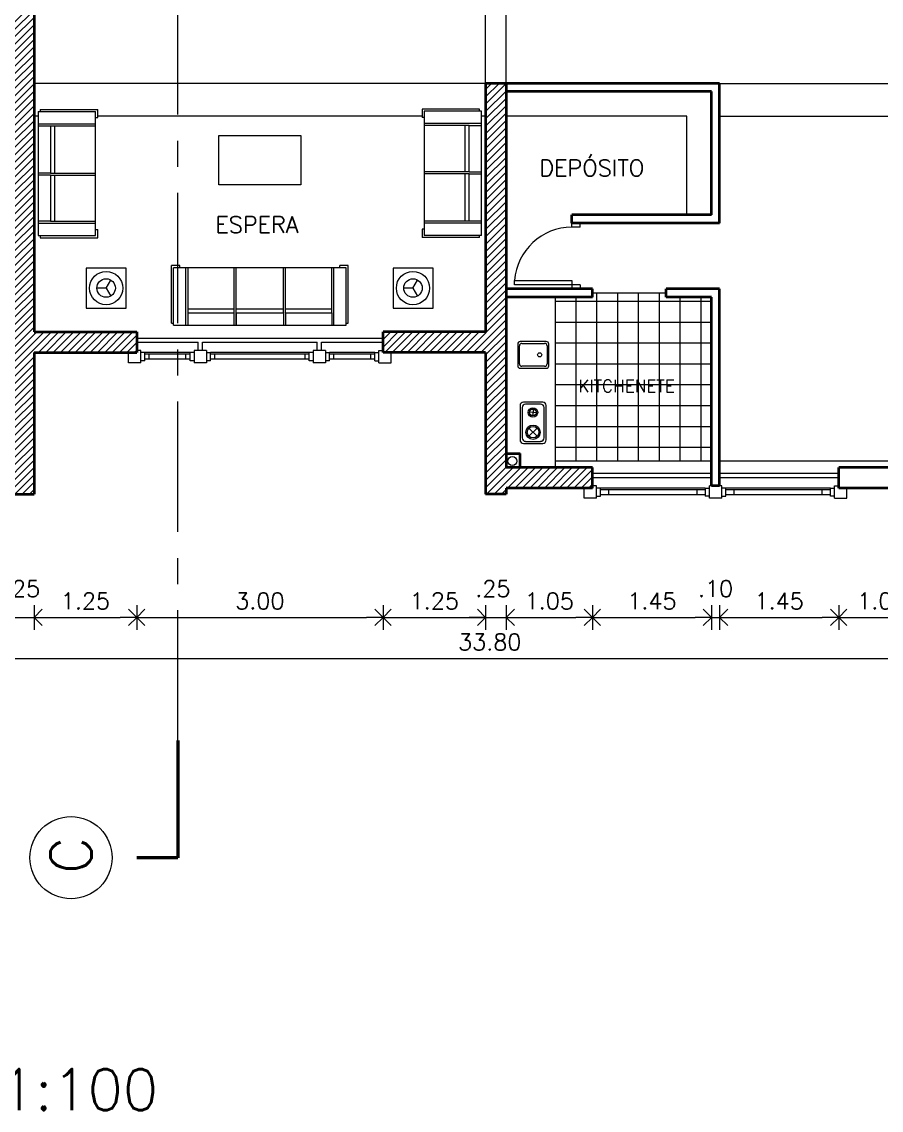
# Model space of a CAD drawing. Extents: x 1018 to 1337, y -109 to 133.
# Drawn here: x 1163.03 to 1173.5, y 105.65 to 118.9 of the extents above; entities that cross this region are included whole.
import ezdxf

# ---------------------------------------------------------------- set-up
doc = ezdxf.new("R2010")
doc.units = 0
doc.header["$LTSCALE"] = 0.5
doc.linetypes.add('CENTER', pattern=[50.8, 31.75, -6.35, 6.35, -6.35])
doc.layers.get('0').update_dxf_attribs({"linetype": 'CONTINUOUS'})
doc.layers.get('Defpoints').update_dxf_attribs({"linetype": 'CONTINUOUS'})
for name, color, linetype, lineweight in [('Acotaciones', 9, 'CONTINUOUS', 9), ('Carpintería', 55, 'CONTINUOUS', 20), ('Detalles 01', 8, 'CONTINUOUS', 9), ('Equipamiento fijo', 31, 'CONTINUOUS', 13), ('Equipamiento movil', 33, 'CONTINUOUS', 9), ('Muros corte', 7, 'CONTINUOUS', 40), ('Punta 015', 64, 'CONTINUOUS', 13), ('Punta 02', 11, 'CONTINUOUS', 20), ('Punta 05', 52, 'CONTINUOUS', 50), ('Tratamiento pisos', 251, 'CONTINUOUS', 9)]:
    doc.layers.add(name, color=color, linetype=linetype, lineweight=lineweight)
doc.styles.add('Texto 1.5 mm', font='simplex.shx', dxfattribs={"height": 0.15})
doc.styles.add('Texto 2 mm', font='simplex.shx', dxfattribs={"height": 0.2})
doc.styles.add('Texto 5 mm', font='simplex.shx', dxfattribs={"height": 0.5})
doc.dimstyles.new('Primera línea', dxfattribs={"dimscale": 0, "dimtxt": 0.2, "dimasz": 0.2, "dimexe": 0.15, "dimexo": 0, "dimgap": 0.1, "dimtad": 1, "dimzin": 4, "dimdsep": 46, "dimtxsty": 'Texto 2 mm', "dimblk": 'OPEN90', "dimcen": 2.5, "dimclrd": 256, "dimclre": 256, "dimclrt": 256, "dimadec": 0, "dimazin": 0, "dimtfac": 1, "dimtmove": 2, "dimatfit": 3, "dimldrblk": 'OPEN90', "dimfxl": 1, "dimtolj": 1, "dimtzin": 0, "dimlwd": -1, "dimlwe": -1, "dimarcsym": 0})
doc.dimstyles.new('Segunda línea', dxfattribs={"dimscale": 0, "dimtxt": 0.2, "dimasz": 0.2, "dimexe": 0.15, "dimexo": 0.5, "dimgap": 0.1, "dimtad": 1, "dimzin": 4, "dimdsep": 46, "dimtxsty": 'Texto 2 mm', "dimblk": 'OPEN90', "dimcen": 2.5, "dimclrd": 256, "dimclre": 256, "dimclrt": 256, "dimadec": 0, "dimazin": 0, "dimtfac": 1, "dimtmove": 2, "dimatfit": 3, "dimldrblk": 'OPEN90', "dimfxl": 1, "dimtolj": 1, "dimtzin": 0, "dimlwd": -1, "dimlwe": -1, "dimarcsym": 0})
pattern_1 = [(45, (-2.01349, 0.94109), (-0.0449012806, 0.0449012806), [])]

# ---------------------------------------------------------------- blocks, each defined once
blk = doc.blocks.new('Velador planta')
for q in [(-4.33, 2.5), (4.33, 2.5), (0, -5)]:
    blk.add_line((0, 0), q)
for radius in [9, 5]:
    blk.add_circle((0, 0), radius)
blk = doc.blocks.new('_Open90')
at = {"color": 0, "linetype": 'ByBlock', "lineweight": -2}
for p, q in [((0, 0), (-1, 0)), ((-0.5, 0.5), (0, 0)), ((0, 0), (-0.5, -0.5))]:
    blk.add_line(p, q, dxfattribs=at)
blk = doc.blocks.new('*D324')
at = {"layer": 'Acotaciones', "transparency": 16777216}
for p, q in [((1163.182, 111.796), (1163.182, 111.496)), ((1164.432, 111.796), (1164.432, 111.496)), ((1163.382, 111.646), (1164.232, 111.646))]:
    blk.add_line(p, q, dxfattribs=at)
at = {"layer": 'Defpoints', "color": 0, "transparency": 16777216}
for p in [(1163.182, 111.796), (1164.432, 111.796), (1164.432, 111.646)]:
    blk.add_point(p, dxfattribs=at)
at = {"layer": 'Acotaciones', "transparency": 16777216, "xscale": 0.2, "yscale": 0.2, "zscale": 0.2, "rotation": 180}
blk.add_blockref('_Open90', (1163.182, 111.646), dxfattribs=at)
at = {"layer": 'Acotaciones', "transparency": 16777216, "xscale": 0.2, "yscale": 0.2, "zscale": 0.2}
blk.add_blockref('_Open90', (1164.432, 111.646), dxfattribs=at)
at = {"layer": 'Acotaciones', "transparency": 16777216, "insert": (1163.807, 111.846), "char_height": 0.2, "attachment_point": 5, "style": 'Texto 2 mm'}
blk.add_mtext('\\A1;1.25', dxfattribs=at)
blk = doc.blocks.new('*D325')
at = {"layer": 'Acotaciones', "transparency": 16777216}
for p, q in [((1164.432, 111.796), (1164.432, 111.496)), ((1167.432, 111.796), (1167.432, 111.496)), ((1164.632, 111.646), (1167.232, 111.646))]:
    blk.add_line(p, q, dxfattribs=at)
at = {"layer": 'Defpoints', "color": 0, "transparency": 16777216}
for p in [(1164.432, 111.796), (1167.432, 111.796), (1167.432, 111.646)]:
    blk.add_point(p, dxfattribs=at)
at = {"layer": 'Acotaciones', "transparency": 16777216, "xscale": 0.2, "yscale": 0.2, "zscale": 0.2, "rotation": 180}
blk.add_blockref('_Open90', (1164.432, 111.646), dxfattribs=at)
at = {"layer": 'Acotaciones', "transparency": 16777216, "xscale": 0.2, "yscale": 0.2, "zscale": 0.2}
blk.add_blockref('_Open90', (1167.432, 111.646), dxfattribs=at)
at = {"layer": 'Acotaciones', "transparency": 16777216, "insert": (1165.932, 111.846), "char_height": 0.2, "attachment_point": 5, "style": 'Texto 2 mm'}
blk.add_mtext('\\A1;3.00', dxfattribs=at)
blk = doc.blocks.new('*D326')
at = {"layer": 'Acotaciones', "transparency": 16777216}
for p, q in [((1167.432, 111.796), (1167.432, 111.496)), ((1168.682, 111.796), (1168.682, 111.496)), ((1167.632, 111.646), (1168.482, 111.646))]:
    blk.add_line(p, q, dxfattribs=at)
at = {"layer": 'Defpoints', "color": 0, "transparency": 16777216}
for p in [(1167.432, 111.796), (1168.682, 111.796), (1168.682, 111.646)]:
    blk.add_point(p, dxfattribs=at)
at = {"layer": 'Acotaciones', "transparency": 16777216, "xscale": 0.2, "yscale": 0.2, "zscale": 0.2, "rotation": 180}
blk.add_blockref('_Open90', (1167.432, 111.646), dxfattribs=at)
at = {"layer": 'Acotaciones', "transparency": 16777216, "xscale": 0.2, "yscale": 0.2, "zscale": 0.2}
blk.add_blockref('_Open90', (1168.682, 111.646), dxfattribs=at)
at = {"layer": 'Acotaciones', "transparency": 16777216, "insert": (1168.057, 111.846), "char_height": 0.2, "attachment_point": 5, "style": 'Texto 2 mm'}
blk.add_mtext('\\A1;1.25', dxfattribs=at)
blk = doc.blocks.new('*D327')
at = {"layer": 'Acotaciones', "transparency": 16777216}
for p, q in [((1168.932, 111.796), (1168.932, 111.496)), ((1169.982, 111.796), (1169.982, 111.496)), ((1169.132, 111.646), (1169.782, 111.646))]:
    blk.add_line(p, q, dxfattribs=at)
at = {"layer": 'Defpoints', "color": 0, "transparency": 16777216}
for p in [(1168.932, 111.796), (1169.982, 111.796), (1169.982, 111.646)]:
    blk.add_point(p, dxfattribs=at)
at = {"layer": 'Acotaciones', "transparency": 16777216, "xscale": 0.2, "yscale": 0.2, "zscale": 0.2, "rotation": 180}
blk.add_blockref('_Open90', (1168.932, 111.646), dxfattribs=at)
at = {"layer": 'Acotaciones', "transparency": 16777216, "xscale": 0.2, "yscale": 0.2, "zscale": 0.2}
blk.add_blockref('_Open90', (1169.982, 111.646), dxfattribs=at)
at = {"layer": 'Acotaciones', "transparency": 16777216, "insert": (1169.457, 111.846), "char_height": 0.2, "attachment_point": 5, "style": 'Texto 2 mm'}
blk.add_mtext('\\A1;1.05', dxfattribs=at)
blk = doc.blocks.new('*D328')
at = {"layer": 'Acotaciones', "transparency": 16777216}
for p, q in [((1169.982, 111.796), (1169.982, 111.496)), ((1171.432, 111.796), (1171.432, 111.496)), ((1170.182, 111.646), (1171.232, 111.646))]:
    blk.add_line(p, q, dxfattribs=at)
at = {"layer": 'Defpoints', "color": 0, "transparency": 16777216}
for p in [(1169.982, 111.796), (1171.432, 111.796), (1171.432, 111.646)]:
    blk.add_point(p, dxfattribs=at)
at = {"layer": 'Acotaciones', "transparency": 16777216, "xscale": 0.2, "yscale": 0.2, "zscale": 0.2, "rotation": 180}
blk.add_blockref('_Open90', (1169.982, 111.646), dxfattribs=at)
at = {"layer": 'Acotaciones', "transparency": 16777216, "xscale": 0.2, "yscale": 0.2, "zscale": 0.2}
blk.add_blockref('_Open90', (1171.432, 111.646), dxfattribs=at)
at = {"layer": 'Acotaciones', "transparency": 16777216, "insert": (1170.707, 111.846), "char_height": 0.2, "attachment_point": 5, "style": 'Texto 2 mm'}
blk.add_mtext('\\A1;1.45', dxfattribs=at)
blk = doc.blocks.new('*D329')
at = {"layer": 'Acotaciones', "transparency": 16777216}
for p, q in [((1171.532, 111.796), (1171.532, 111.496)), ((1172.982, 111.796), (1172.982, 111.496)), ((1171.732, 111.646), (1172.782, 111.646))]:
    blk.add_line(p, q, dxfattribs=at)
at = {"layer": 'Defpoints', "color": 0, "transparency": 16777216}
for p in [(1171.532, 111.796), (1172.982, 111.796), (1172.982, 111.646)]:
    blk.add_point(p, dxfattribs=at)
at = {"layer": 'Acotaciones', "transparency": 16777216, "xscale": 0.2, "yscale": 0.2, "zscale": 0.2, "rotation": 180}
blk.add_blockref('_Open90', (1171.532, 111.646), dxfattribs=at)
at = {"layer": 'Acotaciones', "transparency": 16777216, "xscale": 0.2, "yscale": 0.2, "zscale": 0.2}
blk.add_blockref('_Open90', (1172.982, 111.646), dxfattribs=at)
at = {"layer": 'Acotaciones', "transparency": 16777216, "insert": (1172.257, 111.846), "char_height": 0.2, "attachment_point": 5, "style": 'Texto 2 mm'}
blk.add_mtext('\\A1;1.45', dxfattribs=at)
blk = doc.blocks.new('*D330')
at = {"layer": 'Acotaciones', "transparency": 16777216}
for p, q in [((1172.982, 111.796), (1172.982, 111.496)), ((1174.032, 111.796), (1174.032, 111.496)), ((1173.182, 111.646), (1173.832, 111.646))]:
    blk.add_line(p, q, dxfattribs=at)
at = {"layer": 'Defpoints', "color": 0, "transparency": 16777216}
for p in [(1172.982, 111.796), (1174.032, 111.796), (1174.032, 111.646)]:
    blk.add_point(p, dxfattribs=at)
at = {"layer": 'Acotaciones', "transparency": 16777216, "xscale": 0.2, "yscale": 0.2, "zscale": 0.2, "rotation": 180}
blk.add_blockref('_Open90', (1172.982, 111.646), dxfattribs=at)
at = {"layer": 'Acotaciones', "transparency": 16777216, "xscale": 0.2, "yscale": 0.2, "zscale": 0.2}
blk.add_blockref('_Open90', (1174.032, 111.646), dxfattribs=at)
at = {"layer": 'Acotaciones', "transparency": 16777216, "insert": (1173.507, 111.846), "char_height": 0.2, "attachment_point": 5, "style": 'Texto 2 mm'}
blk.add_mtext('\\A1;1.05', dxfattribs=at)
blk = doc.blocks.new('*D337')
at = {"layer": 'Acotaciones', "transparency": 16777216}
for p, q in [((1151.832, 111.296), (1151.832, 110.996)), ((1185.632, 111.296), (1185.632, 110.996)), ((1152.032, 111.146), (1185.432, 111.146))]:
    blk.add_line(p, q, dxfattribs=at)
at = {"layer": 'Defpoints', "color": 0, "transparency": 16777216}
for p in [(1151.832, 111.796), (1185.632, 111.796), (1185.632, 111.146)]:
    blk.add_point(p, dxfattribs=at)
at = {"layer": 'Acotaciones', "transparency": 16777216, "xscale": 0.2, "yscale": 0.2, "zscale": 0.2, "rotation": 180}
blk.add_blockref('_Open90', (1151.832, 111.146), dxfattribs=at)
at = {"layer": 'Acotaciones', "transparency": 16777216, "xscale": 0.2, "yscale": 0.2, "zscale": 0.2}
blk.add_blockref('_Open90', (1185.632, 111.146), dxfattribs=at)
at = {"layer": 'Acotaciones', "transparency": 16777216, "insert": (1168.732, 111.346), "char_height": 0.2, "attachment_point": 5, "style": 'Texto 2 mm'}
blk.add_mtext('\\A1;33.80', dxfattribs=at)

msp = doc.modelspace()

# ---------------------------------------------------------------- hatches: boundary and pattern name
at = {"layer": 'Detalles 01'}
h = msp.add_hatch(dxfattribs=at)
h.set_pattern_fill('ANSI31,_O', color=256, scale=0.02)
h.set_pattern_definition(pattern_1)
h.paths.add_polyline_path([(1164.432, 115.121), (1163.182, 115.121), (1163.182, 120.088), (1162.932, 120.088), (1162.932, 113.471), (1161.882, 113.471), (1161.882, 113.221), (1162.932, 113.221), (1162.932, 113.146), (1163.182, 113.146), (1163.182, 114.871), (1164.432, 114.871)])
h = msp.add_hatch(dxfattribs=at)
h.set_pattern_fill('ANSI31,_O', color=256, scale=0.02)
h.set_pattern_definition(pattern_1)
h.paths.add_polyline_path([(1168.682, 115.121), (1167.432, 115.121), (1167.432, 114.871), (1168.682, 114.871), (1168.682, 113.146), (1168.932, 113.146), (1168.932, 113.221), (1169.982, 113.221), (1169.982, 113.471), (1168.932, 113.471), (1168.932, 118.146), (1168.682, 118.146)])
at = {"layer": 'Tratamiento pisos'}
h = msp.add_hatch(dxfattribs=at)
h.set_pattern_fill('NET,_I', color=256, scale=0.08, angle=-90, style=2)
h.set_pattern_definition([(270, (58.7865, 0.94109), (0.254, -4e-17), []), (0, (58.7865, 0.94109), (6e-17, 0.254), [])])
h.paths.add_polyline_path([(1169.982, 115.596), (1169.982, 115.546), (1169.532, 115.546), (1169.532, 113.546), (1171.407, 113.546), (1171.432, 113.546), (1171.432, 115.546), (1170.882, 115.546), (1170.882, 115.596)])

# ---------------------------------------------------------------- linework, layer by layer
at = {"layer": 'Acotaciones'}
for p, q in [((1162.932, 111.646), (1163.432, 111.646)), ((1168.432, 111.646), (1168.932, 111.646)), ((1171.432, 111.646), (1171.532, 111.646))]:
    msp.add_line(p, q, dxfattribs=at)
at = {"layer": 'Carpintería'}
for p, q in [((1169.732, 116.396), (1169.732, 116.446)), ((1169.832, 116.396), (1169.732, 116.396)), ((1169.832, 116.396), (1169.832, 116.446)), ((1169.032, 115.696), (1169.032, 115.746)), ((1169.032, 115.746), (1169.732, 115.746)), ((1169.732, 115.696), (1169.032, 115.696)), ((1169.732, 115.746), (1169.732, 115.696)), ((1169.832, 115.696), (1169.732, 115.696)), ((1169.732, 115.696), (1169.732, 115.646)), ((1169.832, 115.696), (1169.832, 115.646)), ((1164.482, 114.896), (1164.432, 114.896)), ((1164.482, 114.746), (1164.482, 114.896)), ((1165.282, 114.896), (1165.132, 114.896)), ((1165.132, 114.896), (1165.132, 114.746)), ((1165.282, 114.896), (1165.282, 114.746)), ((1166.732, 114.896), (1166.582, 114.896)), ((1166.582, 114.896), (1166.582, 114.746)), ((1166.732, 114.896), (1166.732, 114.746)), ((1167.382, 114.746), (1167.382, 114.896)), ((1167.382, 114.896), (1167.432, 114.896)), ((1164.332, 114.746), (1164.332, 114.871)), ((1164.482, 114.746), (1164.332, 114.746)), ((1164.532, 114.871), (1164.482, 114.871)), ((1164.532, 114.771), (1164.482, 114.771)), ((1164.532, 114.771), (1164.532, 114.871)), ((1165.082, 114.851), (1164.532, 114.851)), ((1165.082, 114.791), (1164.532, 114.791)), ((1164.582, 114.791), (1164.582, 114.851)), ((1165.032, 114.791), (1165.032, 114.851)), ((1165.082, 114.771), (1165.082, 114.871)), ((1165.132, 114.871), (1165.082, 114.871)), ((1165.132, 114.771), (1165.082, 114.771)), ((1165.282, 114.746), (1165.132, 114.746)), ((1165.282, 114.871), (1165.332, 114.871)), ((1165.332, 114.771), (1165.282, 114.771)), ((1165.332, 114.771), (1165.332, 114.871)), ((1166.532, 114.851), (1165.332, 114.851)), ((1166.532, 114.791), (1165.332, 114.791)), ((1165.382, 114.791), (1165.382, 114.851)), ((1166.482, 114.791), (1166.482, 114.851)), ((1166.582, 114.871), (1166.532, 114.871)), ((1166.532, 114.771), (1166.532, 114.871)), ((1166.582, 114.771), (1166.532, 114.771)), ((1166.732, 114.746), (1166.582, 114.746)), ((1166.732, 114.871), (1166.782, 114.871)), ((1166.782, 114.771), (1166.732, 114.771)), ((1166.782, 114.771), (1166.782, 114.871)), ((1167.332, 114.851), (1166.782, 114.851)), ((1167.332, 114.791), (1166.782, 114.791)), ((1166.832, 114.791), (1166.832, 114.851)), ((1167.282, 114.791), (1167.282, 114.851)), ((1167.332, 114.771), (1167.332, 114.871)), ((1167.332, 114.871), (1167.382, 114.871)), ((1167.332, 114.771), (1167.382, 114.771)), ((1167.382, 114.746), (1167.532, 114.746)), ((1167.532, 114.746), (1167.532, 114.871)), ((1169.882, 113.096), (1169.882, 113.221)), ((1170.032, 113.246), (1169.982, 113.246)), ((1170.032, 113.096), (1170.032, 113.246)), ((1170.082, 113.221), (1170.032, 113.221)), ((1170.082, 113.121), (1170.082, 113.221)), ((1170.082, 113.201), (1171.357, 113.201)), ((1170.182, 113.141), (1170.182, 113.201)), ((1171.257, 113.141), (1171.257, 113.201)), ((1171.357, 113.221), (1171.357, 113.121)), ((1171.357, 113.221), (1171.407, 113.221)), ((1171.407, 113.096), (1171.407, 113.246)), ((1171.432, 113.246), (1171.407, 113.246)), ((1171.557, 113.246), (1171.532, 113.246)), ((1171.557, 113.096), (1171.557, 113.246)), ((1171.607, 113.221), (1171.557, 113.221)), ((1171.607, 113.121), (1171.607, 113.221)), ((1171.607, 113.201), (1172.882, 113.201)), ((1171.707, 113.141), (1171.707, 113.201)), ((1172.782, 113.141), (1172.782, 113.201)), ((1172.882, 113.121), (1172.882, 113.221)), ((1172.882, 113.221), (1172.932, 113.221)), ((1172.932, 113.096), (1172.932, 113.246)), ((1172.932, 113.246), (1172.982, 113.246)), ((1173.082, 113.096), (1173.082, 113.221)), ((1170.032, 113.096), (1169.882, 113.096)), ((1170.032, 113.121), (1170.082, 113.121)), ((1170.082, 113.141), (1171.357, 113.141)), ((1171.407, 113.121), (1171.357, 113.121)), ((1171.557, 113.096), (1171.407, 113.096)), ((1171.557, 113.121), (1171.607, 113.121)), ((1171.607, 113.141), (1172.882, 113.141)), ((1172.932, 113.121), (1172.882, 113.121)), ((1172.932, 113.096), (1173.082, 113.096))]:
    msp.add_line(p, q, dxfattribs=at)
at = {"layer": 'Detalles 01', "linetype": 'CENTER', "ltscale": 0.1}
msp.add_line((1164.932, 110.146), (1164.932, 120.684), dxfattribs=at)
at = {"layer": 'Detalles 01'}
for p, q in [((1164.432, 115.046), (1167.432, 115.046)), ((1164.432, 114.996), (1165.182, 114.996)), ((1165.182, 114.896), (1165.182, 114.996)), ((1165.232, 114.896), (1165.232, 114.996)), ((1165.232, 114.996), (1166.632, 114.996)), ((1166.632, 114.896), (1166.632, 114.996)), ((1166.682, 114.896), (1166.682, 114.996)), ((1166.682, 114.996), (1167.432, 114.996)), ((1165.082, 114.871), (1164.532, 114.871)), ((1166.532, 114.871), (1165.332, 114.871)), ((1167.332, 114.871), (1166.782, 114.871)), ((1171.432, 113.396), (1169.982, 113.396)), ((1171.432, 113.346), (1169.982, 113.346)), ((1172.982, 113.396), (1171.532, 113.396)), ((1172.982, 113.346), (1171.532, 113.346)), ((1171.357, 113.221), (1170.082, 113.221)), ((1172.882, 113.221), (1171.607, 113.221))]:
    msp.add_line(p, q, dxfattribs=at)
msp.add_circle((1169.008, 113.548), 0.055, dxfattribs=at)
msp.add_arc((1169.734, 115.693), 0.703, 90.1171, 175.6407, dxfattribs=at)
at = {"layer": 'Equipamiento fijo'}
for p, q in [((1171.132, 117.746), (1168.932, 117.746)), ((1171.132, 116.546), (1171.132, 117.746)), ((1169.532, 113.471), (1169.532, 115.546))]:
    msp.add_line(p, q, dxfattribs=at)
at = {"layer": 'Equipamiento movil', "ltscale": 0.009}
for p, q in [((1163.232, 117.805), (1163.232, 116.293)), ((1163.232, 117.805), (1163.932, 117.805)), ((1163.257, 117.83), (1163.957, 117.83)), ((1163.257, 117.83), (1163.257, 117.805)), ((1163.932, 116.443), (1163.932, 117.805)), ((1163.932, 117.655), (1163.932, 117.805)), ((1163.957, 117.73), (1163.957, 117.83)), ((1168.607, 117.832), (1167.907, 117.832)), ((1167.907, 117.832), (1167.907, 117.732)), ((1168.632, 117.807), (1167.932, 117.807)), ((1167.932, 117.807), (1167.932, 117.657)), ((1168.607, 117.807), (1168.607, 117.832)), ((1168.632, 116.295), (1168.632, 117.807)), ((1163.932, 117.73), (1163.957, 117.73)), ((1167.932, 117.732), (1167.907, 117.732)), ((1163.232, 117.655), (1163.932, 117.655)), ((1163.232, 117.63), (1163.932, 117.63)), ((1163.382, 117.63), (1163.382, 117.055)), ((1163.432, 117.63), (1163.432, 117.055)), ((1167.932, 117.657), (1167.932, 116.295)), ((1168.632, 117.657), (1167.932, 117.657)), ((1168.482, 117.632), (1167.932, 117.632)), ((1168.432, 117.07), (1168.432, 117.632)), ((1168.482, 117.07), (1168.482, 117.632)), ((1168.482, 117.632), (1168.632, 117.632)), ((1165.432, 116.911), (1165.432, 117.511)), ((1165.432, 117.511), (1166.432, 117.511)), ((1166.432, 117.511), (1166.432, 116.911)), ((1163.382, 117.055), (1163.232, 117.055)), ((1163.382, 117.03), (1163.232, 117.03)), ((1163.382, 117.055), (1163.932, 117.055)), ((1163.382, 117.03), (1163.382, 116.468)), ((1163.382, 117.03), (1163.932, 117.03)), ((1163.382, 117.03), (1163.932, 117.03)), ((1163.432, 117.03), (1163.432, 116.468)), ((1168.482, 117.07), (1167.932, 117.07)), ((1168.482, 117.07), (1167.932, 117.07)), ((1168.482, 117.045), (1167.932, 117.045)), ((1168.432, 116.47), (1168.432, 117.045)), ((1168.482, 117.07), (1168.632, 117.07)), ((1168.482, 117.045), (1168.632, 117.045)), ((1168.482, 116.47), (1168.482, 117.045)), ((1166.432, 116.911), (1165.432, 116.911)), ((1163.382, 116.468), (1163.232, 116.468)), ((1163.382, 116.468), (1163.932, 116.468)), ((1168.632, 116.47), (1167.932, 116.47)), ((1163.232, 116.443), (1163.932, 116.443)), ((1163.932, 116.293), (1163.932, 116.443)), ((1163.932, 116.368), (1163.957, 116.368)), ((1163.957, 116.268), (1163.957, 116.368)), ((1167.907, 116.37), (1167.907, 116.27)), ((1167.932, 116.37), (1167.907, 116.37)), ((1168.632, 116.445), (1167.932, 116.445)), ((1167.932, 116.445), (1167.932, 116.295)), ((1163.232, 116.293), (1163.932, 116.293)), ((1163.257, 116.293), (1163.257, 116.268)), ((1163.257, 116.268), (1163.957, 116.268)), ((1168.607, 116.27), (1167.907, 116.27)), ((1168.632, 116.295), (1167.932, 116.295)), ((1168.607, 116.27), (1168.607, 116.295)), ((1164.857, 115.228), (1164.857, 115.928)), ((1164.957, 115.928), (1164.857, 115.928)), ((1164.882, 115.203), (1164.882, 115.903)), ((1165.032, 115.903), (1164.882, 115.903)), ((1166.832, 115.903), (1164.907, 115.903)), ((1164.957, 115.903), (1164.957, 115.928)), ((1165.032, 115.203), (1165.032, 115.903)), ((1165.057, 115.203), (1165.057, 115.903)), ((1165.62, 115.203), (1165.62, 115.903)), ((1165.645, 115.353), (1165.645, 115.903)), ((1165.645, 115.203), (1165.645, 115.903)), ((1165.645, 115.353), (1165.645, 115.903)), ((1166.22, 115.353), (1166.22, 115.903)), ((1166.245, 115.353), (1166.245, 115.903)), ((1166.245, 115.353), (1166.245, 115.903)), ((1166.807, 115.353), (1166.807, 115.903)), ((1166.832, 115.203), (1166.832, 115.903)), ((1166.982, 115.903), (1166.832, 115.903)), ((1167.007, 115.928), (1166.907, 115.928)), ((1166.907, 115.903), (1166.907, 115.928)), ((1166.982, 115.203), (1166.982, 115.903)), ((1167.007, 115.228), (1167.007, 115.928)), ((1165.057, 115.403), (1165.62, 115.403)), ((1165.057, 115.353), (1165.62, 115.353)), ((1165.645, 115.403), (1166.22, 115.403)), ((1165.645, 115.353), (1165.645, 115.203)), ((1165.645, 115.353), (1165.645, 115.203)), ((1165.645, 115.353), (1166.22, 115.353)), ((1166.22, 115.353), (1166.22, 115.203)), ((1166.245, 115.403), (1166.807, 115.403)), ((1166.245, 115.353), (1166.807, 115.353)), ((1166.245, 115.353), (1166.245, 115.203)), ((1166.807, 115.353), (1166.807, 115.203)), ((1164.857, 115.228), (1164.882, 115.228)), ((1164.882, 115.203), (1166.982, 115.203)), ((1166.982, 115.228), (1167.007, 115.228))]:
    msp.add_line(p, q, dxfattribs=at)
at = {"layer": 'Equipamiento movil'}
for p, q in [((1163.818, 115.896), (1163.818, 115.41)), ((1164.304, 115.896), (1163.818, 115.896)), ((1164.304, 115.41), (1164.304, 115.896)), ((1167.555, 115.896), (1167.555, 115.41)), ((1168.041, 115.896), (1167.555, 115.896)), ((1168.041, 115.41), (1168.041, 115.896)), ((1163.818, 115.41), (1164.304, 115.41)), ((1167.555, 115.41), (1168.041, 115.41)), ((1169.073, 114.973), (1169.073, 114.708)), ((1169.094, 114.733), (1169.094, 114.951)), ((1169.421, 115.003), (1169.103, 115.003)), ((1169.124, 114.981), (1169.4, 114.981)), ((1169.43, 114.951), (1169.43, 114.733)), ((1169.451, 114.708), (1169.451, 114.973)), ((1169.103, 114.678), (1169.421, 114.678)), ((1169.4, 114.703), (1169.124, 114.703)), ((1169.101, 114.224), (1169.101, 113.806)), ((1169.377, 114.266), (1169.143, 114.266)), ((1169.352, 114.241), (1169.168, 114.241)), ((1169.419, 114.015), (1169.419, 114.224)), ((1169.126, 114.199), (1169.126, 113.831)), ((1169.298, 114.135), (1169.217, 114.146)), ((1169.263, 114.181), (1169.252, 114.1)), ((1169.394, 114.015), (1169.394, 114.199)), ((1169.209, 113.85), (1169.309, 113.95)), ((1169.309, 113.85), (1169.21, 113.95)), ((1169.394, 113.831), (1169.394, 114.015)), ((1169.419, 113.806), (1169.419, 114.015)), ((1169.143, 113.764), (1169.377, 113.764)), ((1169.168, 113.789), (1169.352, 113.789))]:
    msp.add_line(p, q, dxfattribs=at)
for centre, radius in [((1169.34, 114.842), 0.0252), ((1169.258, 114.141), 0.0577), ((1169.258, 114.141), 0.041), ((1169.259, 113.9), 0.0871), ((1169.259, 113.9), 0.0703)]:
    msp.add_circle(centre, radius, dxfattribs=at)
for centre, radius, start, end in [((1169.103, 114.973), 0.03, 90, 180), ((1169.124, 114.951), 0.03, 90, 180), ((1169.4, 114.951), 0.03, 0, 90), ((1169.421, 114.973), 0.03, 0, 90), ((1169.103, 114.708), 0.03, 180, 270), ((1169.124, 114.733), 0.03, 180, 270), ((1169.4, 114.733), 0.03, 270, 360), ((1169.421, 114.708), 0.03, 270, 360), ((1169.143, 114.224), 0.0418, 90, 180), ((1169.168, 114.199), 0.0418, 90, 180), ((1169.352, 114.199), 0.0418, 0, 90), ((1169.377, 114.224), 0.0418, 0, 90), ((1169.168, 113.831), 0.0418, 180, 270), ((1169.352, 113.831), 0.0418, 270, 0), ((1169.143, 113.806), 0.0418, 180, 270), ((1169.377, 113.806), 0.0418, 270, 0)]:
    msp.add_arc(centre, radius, start, end, dxfattribs=at)
at = {"layer": 'Muros corte'}
for p, q in [((1163.182, 120.088), (1163.182, 115.121)), ((1171.532, 118.146), (1168.682, 118.146)), ((1168.682, 118.146), (1168.682, 115.121)), ((1168.932, 118.146), (1168.932, 113.471)), ((1171.532, 116.446), (1171.532, 118.146)), ((1171.432, 118.046), (1168.932, 118.046)), ((1171.432, 116.546), (1171.432, 118.046)), ((1171.432, 116.546), (1169.732, 116.546)), ((1169.732, 116.446), (1169.732, 116.546)), ((1171.532, 116.446), (1169.732, 116.446)), ((1169.982, 115.646), (1168.932, 115.646)), ((1169.982, 115.546), (1168.932, 115.546)), ((1169.982, 115.546), (1169.982, 115.646)), ((1171.532, 115.646), (1170.882, 115.646)), ((1170.882, 115.546), (1170.882, 115.646)), ((1171.432, 115.546), (1170.882, 115.546)), ((1171.432, 113.246), (1171.432, 115.546)), ((1171.532, 113.246), (1171.532, 115.646)), ((1163.182, 115.121), (1164.432, 115.121)), ((1164.432, 115.121), (1164.432, 114.871)), ((1167.432, 114.871), (1167.432, 115.121)), ((1168.682, 115.121), (1167.432, 115.121)), ((1163.182, 114.871), (1164.432, 114.871)), ((1163.182, 114.871), (1163.182, 113.146)), ((1168.682, 114.871), (1167.432, 114.871)), ((1168.682, 114.871), (1168.682, 113.146)), ((1168.932, 113.641), (1169.102, 113.641)), ((1169.102, 113.471), (1169.102, 113.641)), ((1169.982, 113.471), (1168.932, 113.471)), ((1169.982, 113.221), (1169.982, 113.471)), ((1174.032, 113.471), (1172.982, 113.471)), ((1172.982, 113.221), (1172.982, 113.471)), ((1169.982, 113.221), (1168.932, 113.221)), ((1168.932, 113.221), (1168.932, 113.146)), ((1171.532, 113.246), (1171.432, 113.246)), ((1174.032, 113.221), (1172.982, 113.221)), ((1162.932, 113.146), (1163.182, 113.146)), ((1168.932, 113.146), (1168.682, 113.146))]:
    msp.add_line(p, q, dxfattribs=at)
at = {"layer": 'Punta 02'}
msp.add_circle((1163.632, 108.721), 0.5, dxfattribs=at)
at = {"layer": 'Punta 05'}
for p, q in [((1164.932, 110.146), (1164.932, 108.721)), ((1164.932, 108.721), (1164.432, 108.721))]:
    msp.add_line(p, q, dxfattribs=at)
at = {"layer": 'Tratamiento pisos'}
for p, q in [((1168.682, 118.146), (1168.682, 119.746)), ((1168.932, 118.146), (1168.932, 119.746)), ((1168.682, 118.146), (1163.182, 118.146)), ((1171.532, 118.146), (1174.032, 118.146)), ((1163.232, 117.746), (1163.182, 117.746)), ((1167.907, 117.746), (1163.957, 117.746)), ((1168.682, 117.746), (1168.632, 117.746)), ((1171.532, 117.746), (1174.032, 117.746)), ((1169.982, 115.596), (1170.882, 115.596)), ((1171.432, 113.546), (1169.532, 113.546)), ((1174.032, 113.546), (1171.532, 113.546))]:
    msp.add_line(p, q, dxfattribs=at)

# ---------------------------------------------------------------- block references
at = {"layer": 'Equipamiento movil', "xscale": 0.0225, "yscale": 0.0225, "zscale": 0.0225, "rotation": 270}
for p in [(1164.06, 115.655), (1167.797, 115.655)]:
    msp.add_blockref('Velador planta', p, dxfattribs=at)

# ---------------------------------------------------------------- texts
at = {"layer": 'Acotaciones', "char_height": 0.2, "attachment_point": 5, "style": 'Texto 2 mm'}
for s, insert in [('.25', (1163.042, 111.996)), ('.25', (1168.77, 111.996)), ('\\A1;.10', (1171.482, 111.996))]:
    msp.add_mtext(s, dxfattribs=dict(at, insert=insert))
at = {"layer": 'Punta 015', "insert": (1169.81, 114.388), "char_height": 0.15, "width": 1.38855, "attachment_point": 7, "style": 'Texto 1.5 mm'}
msp.add_mtext('KITCHENETE', dxfattribs=at)
at = {"layer": 'Punta 02', "char_height": 0.2, "style": 'Texto 2 mm'}
for s, insert, width, attachment_point in [('DEPÓSITO', (1169.336, 117.017), 1.41809, 7), ('ESPERA', (1165.391, 116.526), 1.0557, 1)]:
    msp.add_mtext(s, dxfattribs=dict(at, insert=insert, width=width, attachment_point=attachment_point))
at = {"layer": 'Punta 05', "insert": (1163.883, 108.524), "char_height": 0.5, "width": 0.3999, "attachment_point": 7, "rotation": 90, "style": 'Texto 5 mm'}
msp.add_mtext('C', dxfattribs=at)
at = {"layer": 'Punta 05', "insert": (1151.835, 106.147), "char_height": 0.5, "width": 15.12152, "attachment_point": 1, "style": 'Texto 5 mm'}
msp.add_mtext('PLANTA SEGUNDO PISO - Esc.: 1:100', dxfattribs=at)

# ---------------------------------------------------------------- dimensions: what is measured, and where the dimension line sits
at = {"layer": 'Acotaciones'}
for base, p1, p2, dimstyle, picture, middle in [((1164.432, 111.646), (1163.182, 111.796), (1164.432, 111.796), 'Primera línea', '*D324', (1163.807, 111.846)), ((1167.432, 111.646), (1164.432, 111.796), (1167.432, 111.796), 'Primera línea', '*D325', (1165.932, 111.846)), ((1168.682, 111.646), (1167.432, 111.796), (1168.682, 111.796), 'Primera línea', '*D326', (1168.057, 111.846)), ((1169.982, 111.646), (1168.932, 111.796), (1169.982, 111.796), 'Primera línea', '*D327', (1169.457, 111.846)), ((1171.432, 111.646), (1169.982, 111.796), (1171.432, 111.796), 'Primera línea', '*D328', (1170.707, 111.846)), ((1172.982, 111.646), (1171.532, 111.796), (1172.982, 111.796), 'Primera línea', '*D329', (1172.257, 111.846)), ((1174.032, 111.646), (1172.982, 111.796), (1174.032, 111.796), 'Primera línea', '*D330', (1173.507, 111.846)), ((1185.632, 111.146), (1151.832, 111.796), (1185.632, 111.796), 'Segunda línea', '*D337', (1168.732, 111.346))]:
    dim = msp.add_linear_dim(base=base, p1=p1, p2=p2, dimstyle=dimstyle, override={"dimscale": 1}, dxfattribs=at)
    dim.commit()
    dim.dimension.update_dxf_attribs({"geometry": picture, "text_midpoint": middle})

doc.saveas('drawing.dxf')
